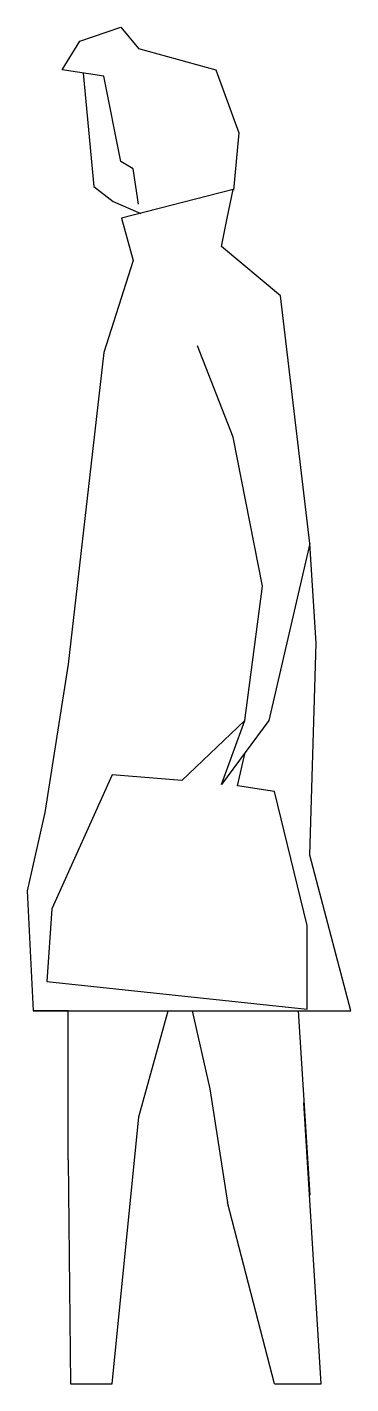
# Model space of a CAD drawing. Extents: x -39 to -1, y 0 to 160.
import ezdxf

# ---------------------------------------------------------------- set-up
doc = ezdxf.new("R2010")
doc.units = 0
doc.header["$LTSCALE"] = 25
doc.header["$MEASUREMENT"] = 0
doc.layers.get('0').update_dxf_attribs({"linetype": 'CONTINUOUS'})

msp = doc.modelspace()

# ---------------------------------------------------------------- linework, layer by layer
at = {"color": 0, "linetype": 'ByBlock'}
for p, q in [((-32.64, 157.87), (-27.82, 159.5)), ((-27.82, 159.5), (-25.73, 156.99)), ((-34.73, 154.48), (-32.64, 157.87)), ((-25.73, 156.99), (-16.64, 154.48)), ((-29.82, 153.72), (-34.73, 154.48)), ((-32.27, 154.1), (-31, 140.73)), ((-27.82, 143.67), (-29.82, 153.72)), ((-16.64, 154.48), (-13.91, 147.06)), ((-13.91, 147.06), (-14.55, 140.29)), ((-26.37, 142.8), (-27.82, 143.67)), ((-25.73, 138.65), (-26.37, 142.8)), ((-31, 140.73), (-28.73, 138.98)), ((-14.58, 140.37), (-27.74, 136.99)), ((-15.3, 136.99), (-14.58, 140.37)), ((-28.73, 138.98), (-25.46, 137.56)), ((-27.74, 136.99), (-26.36, 132.04)), ((-15.96, 133.69), (-15.3, 136.99)), ((-9.02, 127.87), (-15.96, 133.69)), ((-26.36, 132.04), (-29.83, 121.19)), ((-5.55, 98.71), (-9.02, 127.87)), ((-14.58, 111.21), (-18.77, 121.98)), ((-29.83, 121.19), (-34.02, 84.48)), ((-11.11, 93.67), (-14.58, 111.21)), ((-5.55, 98.71), (-10.39, 77.87)), ((-4.81, 86.98), (-5.55, 98.71)), ((-13.21, 77.87), (-11.11, 93.67)), ((-5.55, 61.99), (-4.81, 86.98)), ((-34.02, 84.48), (-36.77, 67.02)), ((-13.21, 77.87), (-20.63, 70.78)), ((-15.96, 70.32), (-13.21, 77.87)), ((-10.39, 77.87), (-15.96, 70.32)), ((-14.07, 70.17), (-13.18, 74.1)), ((-28.83, 71.46), (-35.97, 55.69)), ((-20.63, 70.78), (-28.83, 71.46)), ((-9.71, 69.49), (-14.07, 70.17)), ((-5.86, 53.72), (-9.71, 69.49)), ((-36.77, 67.02), (-38.87, 57.82)), ((-0.71, 43.67), (-5.55, 61.99)), ((-38.87, 57.82), (-38.15, 43.67)), ((-35.97, 55.69), (-36.53, 47.12)), ((-5.86, 43.87), (-5.86, 53.72)), ((-36.53, 47.12), (-5.86, 43.87)), ((-38.15, 43.67), (-0.71, 43.67)), ((-34.02, 43.67), (-38.15, 43.67)), ((-34.02, 26.14), (-34.02, 43.67)), ((-25.71, 31.17), (-22.24, 43.67)), ((-19.43, 43.67), (-17.33, 34.47)), ((-6.92, 43.67), (-5.55, 21.97)), ((-17.33, 34.47), (-15.24, 21.11)), ((-4.22, -0.26), (-6.24, 32.82)), ((-28.83, -0.26), (-25.71, 31.17)), ((-34.02, 26.14), (-33.76, -0.26)), ((-9.71, -0.26), (-15.24, 21.11)), ((-33.76, -0.26), (-28.83, -0.26)), ((-9.71, -0.26), (-4.22, -0.26))]:
    msp.add_line(p, q, dxfattribs=at)

doc.saveas('drawing.dxf')
